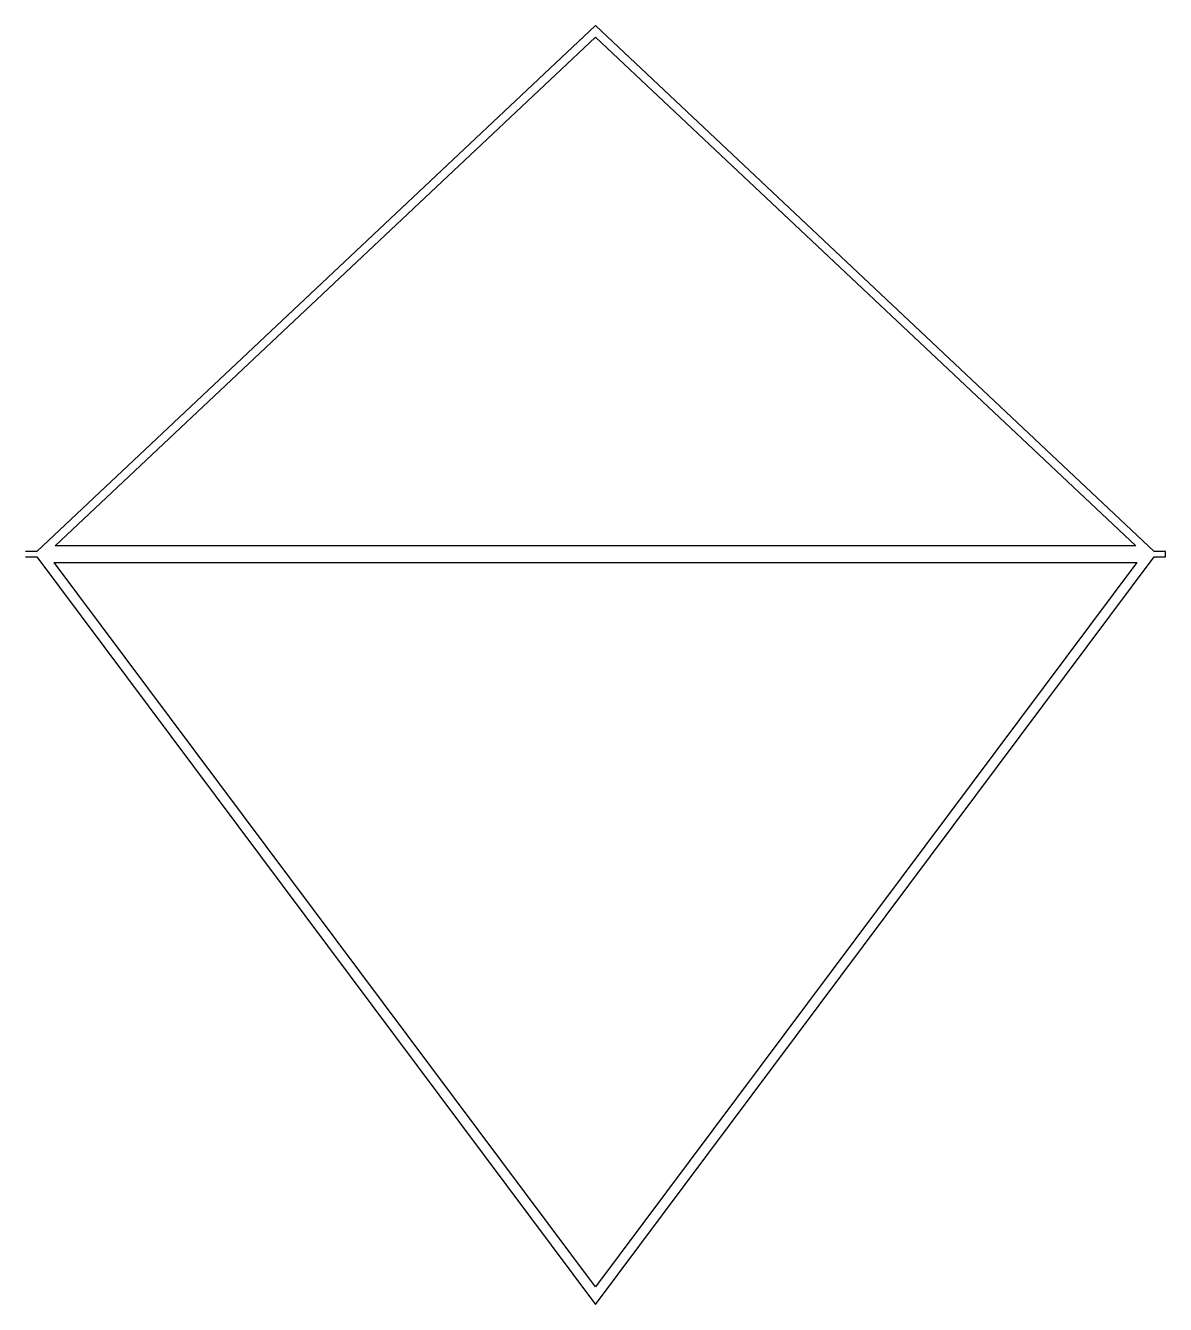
# Model space of a CAD drawing. Extents: x 0 to 21.4, y -14 to 10.
import ezdxf

# ---------------------------------------------------------------- set-up
doc = ezdxf.new("R2010")
doc.units = 0
doc.header["$MEASUREMENT"] = 0
for name, color, linetype in [('1', 7, 'CONTINUOUS'), ('2', 7, 'CONTINUOUS'), ('3', 7, 'CONTINUOUS')]:
    doc.layers.add(name, color=color, linetype=linetype)

msp = doc.modelspace()

# ---------------------------------------------------------------- linework, layer by layer
at = {"layer": '1'}
msp.add_lwpolyline([(0.553, 0.205), (10.71, 9.763), (20.867, 0.205)], close=True, dxfattribs=at)
at = {"layer": '2'}
msp.add_lwpolyline([(0.538, -0.106), (20.882, -0.106), (10.71, -13.716)], close=True, dxfattribs=at)
at = {"layer": '3'}
msp.add_lwpolyline([(0, 0), (0.21, 0), (10.71, -14.049), (21.21, 0), (21.42, 0), (21.42, 0.099), (21.21, 0.099), (10.71, 9.98), (0.21, 0.099), (0, 0.099)], dxfattribs=at)

doc.saveas('drawing.dxf')
